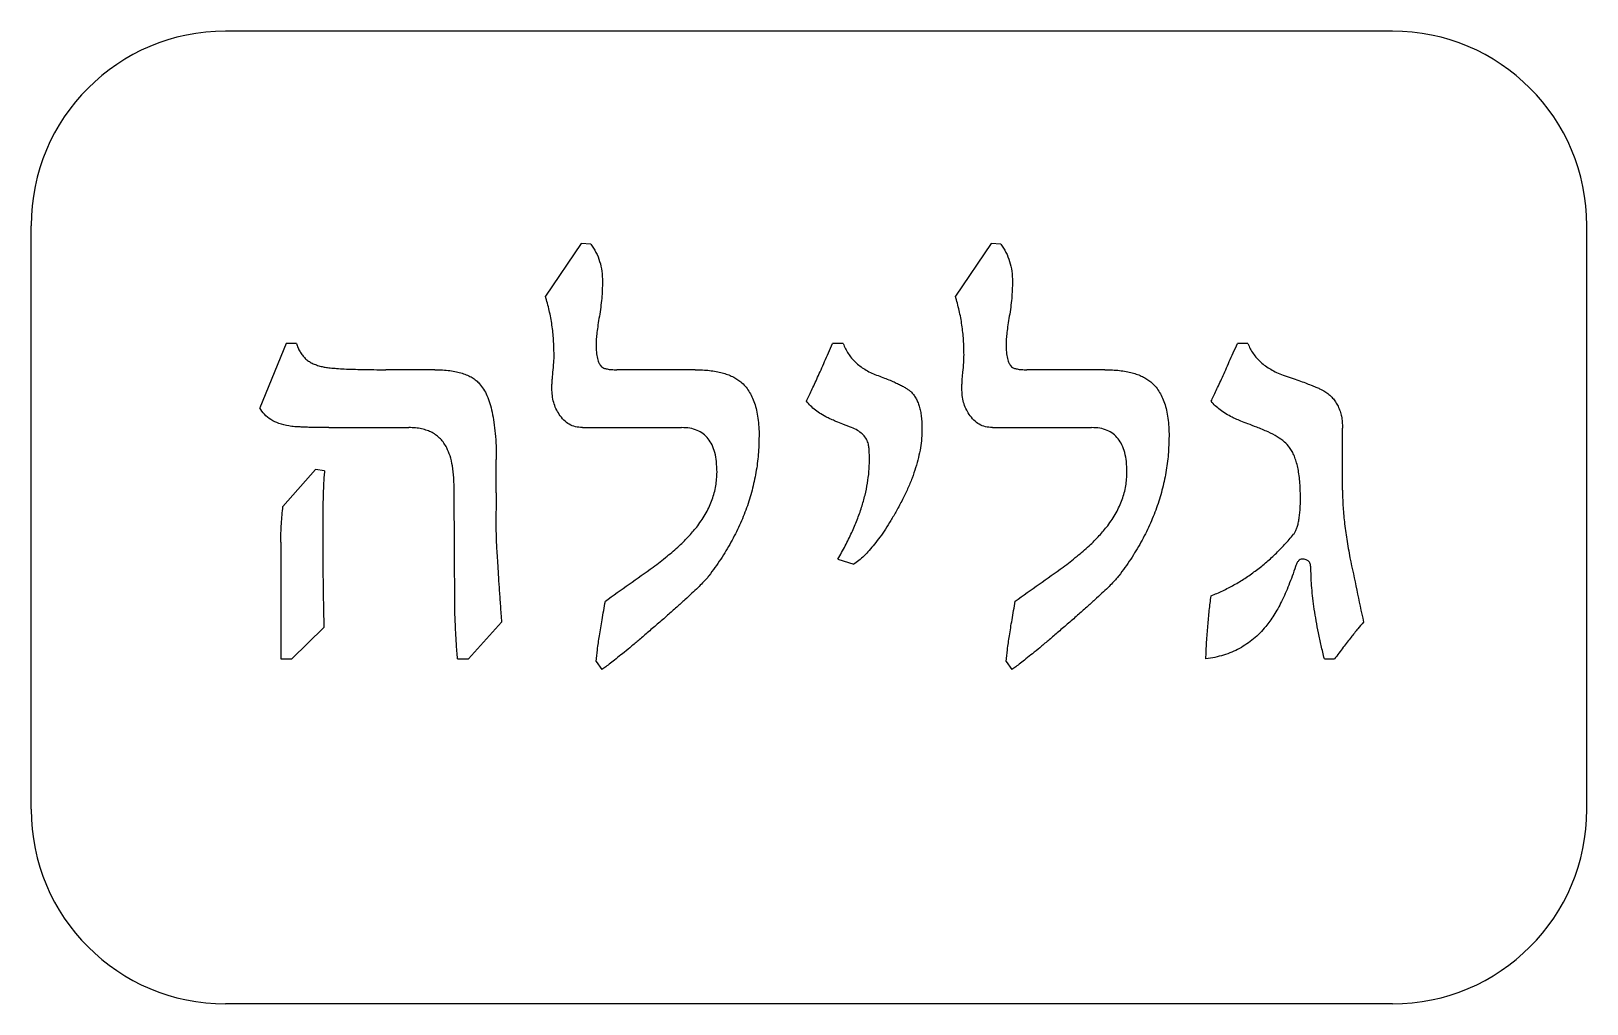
# Model space of a CAD drawing. Header units: inches. Extents: x -4 to 8.2, y -13.6 to 2.5.
# Drawn here: x -4 to 0, y -7.8 to -5.3 of the extents above; entities that cross this region are included whole.
import ezdxf

# ---------------------------------------------------------------- set-up
doc = ezdxf.new("R2010")
doc.units = ezdxf.units.IN
doc.header["$MEASUREMENT"] = 0

msp = doc.modelspace()

# ---------------------------------------------------------------- linework, layer by layer
at = {"color": 7, "linetype": 'Continuous', "lineweight": 25}
for p, q in [((-0.5, -5.3), (-3.5, -5.3)), ((-4, -7.3), (-4, -5.8)), ((0, -7.3), (0, -5.8)), ((-2.5857, -5.8459), (-2.6776, -5.9811)), ((-2.5608, -5.8474), (-2.5857, -5.8459)), ((-1.5317, -5.8459), (-1.6235, -5.9811)), ((-1.5068, -5.8474), (-1.5317, -5.8459)), ((-3.3446, -6.1027), (-3.4122, -6.2678)), ((-3.3176, -6.1027), (-3.3446, -6.1027)), ((-1.9122, -6.1027), (-1.9392, -6.1027)), ((-0.8716, -6.1027), (-0.8986, -6.1027)), ((-2.962, -6.1703), (-3.0876, -6.1703)), ((-2.2931, -6.1703), (-2.4941, -6.1703)), ((-1.239, -6.1703), (-1.44, -6.1703)), ((-3.2348, -6.3189), (-3.0285, -6.3189)), ((-2.5826, -6.3189), (-2.3275, -6.3189)), ((-1.5285, -6.3189), (-1.2734, -6.3189)), ((-0.6284, -6.48), (-0.6284, -6.32)), ((-3.269, -6.427), (-3.3524, -6.5216)), ((-3.2458, -6.43), (-3.269, -6.427)), ((-2.8041, -6.4868), (-2.8041, -6.4011)), ((-3.3581, -6.6137), (-3.3581, -6.9135)), ((-1.9257, -6.657), (-1.8851, -6.6703)), ((-3.33, -6.9135), (-3.2473, -6.8324)), ((-2.8756, -6.9135), (-2.7905, -6.8189)), ((-3.3581, -6.9135), (-3.33, -6.9135)), ((-2.9035, -6.9135), (-2.8756, -6.9135)), ((-0.675, -6.9135), (-0.6489, -6.9135)), ((-2.5473, -6.9201), (-2.5325, -6.9405)), ((-1.4932, -6.9201), (-1.4785, -6.9405)), ((-0.5, -7.8), (-3.5, -7.8))]:
    msp.add_line(p, q, dxfattribs=at)
for centre, start, end in [((-3.5, -5.8), 90, 180), ((-0.5, -5.8), 0, 90), ((-3.5, -7.3), 180, 270), ((-0.5, -7.3), 270, 0)]:
    msp.add_arc(centre, 0.5, start, end, dxfattribs=at)
for points, knots in [([(-2.5608, -5.8474), (-2.5562, -5.8544), (-2.547, -5.8684), (-2.5375, -5.8919), (-2.5319, -5.9173), (-2.5312, -5.9349), (-2.5308, -5.9439)], [0, 0, 0, 0, 0.243597, 0.487887, 0.73625, 1, 1, 1, 1]), ([(-1.5068, -5.8474), (-1.5021, -5.8544), (-1.4929, -5.8684), (-1.4835, -5.8919), (-1.4778, -5.9173), (-1.4771, -5.9349), (-1.4768, -5.9439)], [0, 0, 0, 0, 0.243597, 0.487887, 0.73625, 1, 1, 1, 1]), ([(-2.5308, -5.9439), (-2.5313, -5.9582), (-2.5322, -5.988), (-2.5377, -6.025), (-2.5426, -6.0541), (-2.5451, -6.0735), (-2.5471, -6.09), (-2.5472, -6.1001), (-2.5473, -6.1046)], [0, 0, 0, 0, 0.265423, 0.552621, 0.692818, 0.812685, 0.91638, 1, 1, 1, 1]), ([(-1.4768, -5.9439), (-1.4772, -5.9582), (-1.4781, -5.988), (-1.4836, -6.025), (-1.4886, -6.0541), (-1.491, -6.0735), (-1.493, -6.09), (-1.4932, -6.1001), (-1.4932, -6.1046)], [0, 0, 0, 0, 0.265423, 0.552621, 0.692818, 0.812685, 0.91638, 1, 1, 1, 1]), ([(-2.6554, -6.1316), (-2.6557, -6.1189), (-2.6564, -6.0934), (-2.6604, -6.0554), (-2.6673, -6.0178), (-2.6742, -5.9934), (-2.6776, -5.9811)], [0, 0, 0, 0, 0.2504879, 0.5007886, 0.7497757, 1, 1, 1, 1]), ([(-1.6014, -6.1316), (-1.6017, -6.1189), (-1.6023, -6.0934), (-1.6064, -6.0554), (-1.6133, -6.0178), (-1.6201, -5.9934), (-1.6235, -5.9811)], [0, 0, 0, 0, 0.2504879, 0.5007886, 0.7497757, 1, 1, 1, 1]), ([(-3.3176, -6.1027), (-3.3164, -6.1065), (-3.3141, -6.1139), (-3.3089, -6.124), (-3.3029, -6.1332), (-3.2955, -6.1412), (-3.2871, -6.1482), (-3.2772, -6.1539), (-3.2663, -6.1583), (-3.2586, -6.1605), (-3.2546, -6.1616)], [0, 0, 0, 0, 0.1299812, 0.2546038, 0.3750454, 0.4917347, 0.6121539, 0.7360169, 0.8640965, 1, 1, 1, 1]), ([(-2.5473, -6.1046), (-2.5472, -6.1115), (-2.5471, -6.1239), (-2.5442, -6.1404), (-2.5406, -6.1536), (-2.5356, -6.1597), (-2.5334, -6.1625)], [0, 0, 0, 0, 0.337253, 0.611953, 0.828368, 1, 1, 1, 1]), ([(-2.0068, -6.2514), (-2.0046, -6.247), (-2.0001, -6.2378), (-1.9935, -6.2231), (-1.9857, -6.2071), (-1.9776, -6.1893), (-1.9688, -6.1699), (-1.9597, -6.1488), (-1.9495, -6.1263), (-1.9427, -6.1107), (-1.9392, -6.1027)], [0, 0, 0, 0, 0.089061, 0.187408, 0.296147, 0.417073, 0.546131, 0.687399, 0.839038, 1, 1, 1, 1]), ([(-1.9122, -6.1027), (-1.9103, -6.1073), (-1.9066, -6.1163), (-1.8992, -6.1288), (-1.8909, -6.1406), (-1.8805, -6.1511), (-1.8692, -6.1609), (-1.8563, -6.1695), (-1.8422, -6.1775), (-1.8319, -6.1816), (-1.8266, -6.1838)], [0, 0, 0, 0, 0.121272, 0.239485, 0.357546, 0.477869, 0.601015, 0.727171, 0.860039, 1, 1, 1, 1]), ([(-1.4932, -6.1046), (-1.4932, -6.1115), (-1.493, -6.1239), (-1.4901, -6.1404), (-1.4866, -6.1536), (-1.4815, -6.1597), (-1.4793, -6.1625)], [0, 0, 0, 0, 0.337253, 0.611953, 0.828368, 1, 1, 1, 1]), ([(-0.9662, -6.2514), (-0.9641, -6.247), (-0.9596, -6.2378), (-0.953, -6.2231), (-0.9452, -6.2071), (-0.9371, -6.1893), (-0.9283, -6.1699), (-0.9192, -6.1488), (-0.9089, -6.1263), (-0.9021, -6.1107), (-0.8986, -6.1027)], [0, 0, 0, 0, 0.089061, 0.187408, 0.296147, 0.417073, 0.546131, 0.687399, 0.839038, 1, 1, 1, 1]), ([(-0.8716, -6.1027), (-0.8697, -6.1073), (-0.8659, -6.1163), (-0.8581, -6.1289), (-0.849, -6.1406), (-0.8383, -6.1511), (-0.8263, -6.1609), (-0.8126, -6.1695), (-0.7976, -6.1775), (-0.7868, -6.1816), (-0.7812, -6.1838)], [0, 0, 0, 0, 0.118383, 0.234832, 0.352458, 0.471594, 0.595002, 0.723061, 0.857953, 1, 1, 1, 1]), ([(-2.6611, -6.2184), (-2.661, -6.2158), (-2.6609, -6.21), (-2.6605, -6.2005), (-2.6596, -6.1892), (-2.658, -6.1727), (-2.6558, -6.1534), (-2.6555, -6.1383), (-2.6554, -6.1316)], [0, 0, 0, 0, 0.089827, 0.199145, 0.330556, 0.47931, 0.771757, 1, 1, 1, 1]), ([(-1.6071, -6.2184), (-1.607, -6.2158), (-1.6068, -6.21), (-1.6064, -6.2005), (-1.6056, -6.1892), (-1.6039, -6.1727), (-1.6018, -6.1534), (-1.6015, -6.1383), (-1.6014, -6.1316)], [0, 0, 0, 0, 0.089827, 0.199145, 0.330556, 0.47931, 0.771757, 1, 1, 1, 1]), ([(-3.2546, -6.1616), (-3.2512, -6.1624), (-3.2433, -6.1641), (-3.2299, -6.1655), (-3.2135, -6.1671), (-3.1941, -6.1683), (-3.1717, -6.1691), (-3.1463, -6.1697), (-3.118, -6.1701), (-3.098, -6.1702), (-3.0876, -6.1703)], [0, 0, 0, 0, 0.063052, 0.144371, 0.241852, 0.358091, 0.491831, 0.643173, 0.813399, 1, 1, 1, 1]), ([(-2.962, -6.1703), (-2.9553, -6.1704), (-2.9424, -6.1706), (-2.9239, -6.1723), (-2.907, -6.175), (-2.8918, -6.179), (-2.878, -6.184), (-2.866, -6.1902), (-2.8555, -6.1975), (-2.8497, -6.2035), (-2.8469, -6.2064)], [0, 0, 0, 0, 0.161704, 0.312035, 0.448246, 0.574932, 0.692814, 0.800104, 0.90255, 1, 1, 1, 1]), ([(-2.5334, -6.1625), (-2.5314, -6.1637), (-2.527, -6.1665), (-2.5182, -6.1687), (-2.507, -6.1701), (-2.4987, -6.1702), (-2.4941, -6.1703)], [0, 0, 0, 0, 0.167526, 0.384466, 0.66218, 1, 1, 1, 1]), ([(-2.2931, -6.1703), (-2.2866, -6.1703), (-2.274, -6.1705), (-2.2558, -6.1719), (-2.239, -6.1745), (-2.2235, -6.1777), (-2.2095, -6.1822), (-2.1967, -6.1875), (-2.1852, -6.1937), (-2.1785, -6.199), (-2.1753, -6.2015)], [0, 0, 0, 0, 0.156348, 0.302949, 0.440392, 0.567366, 0.685042, 0.79548, 0.900436, 1, 1, 1, 1]), ([(-1.8266, -6.1838), (-1.8211, -6.1859), (-1.8105, -6.1899), (-1.7954, -6.1958), (-1.7819, -6.2014), (-1.7701, -6.2069), (-1.7599, -6.2122), (-1.7512, -6.217), (-1.7441, -6.2216), (-1.7402, -6.2249), (-1.7384, -6.2264)], [0, 0, 0, 0, 0.181245, 0.34494, 0.493923, 0.626346, 0.742424, 0.843252, 0.928317, 1, 1, 1, 1]), ([(-1.4793, -6.1625), (-1.4774, -6.1637), (-1.473, -6.1665), (-1.4642, -6.1687), (-1.453, -6.1701), (-1.4446, -6.1702), (-1.44, -6.1703)], [0, 0, 0, 0, 0.167526, 0.384466, 0.66218, 1, 1, 1, 1]), ([(-1.239, -6.1703), (-1.2325, -6.1703), (-1.22, -6.1705), (-1.2018, -6.1719), (-1.1849, -6.1745), (-1.1694, -6.1777), (-1.1554, -6.1822), (-1.1426, -6.1875), (-1.1311, -6.1937), (-1.1244, -6.199), (-1.1212, -6.2015)], [0, 0, 0, 0, 0.156348, 0.302949, 0.440392, 0.567366, 0.685042, 0.79548, 0.900436, 1, 1, 1, 1]), ([(-0.7812, -6.1838), (-0.7741, -6.1862), (-0.7606, -6.1909), (-0.7415, -6.1977), (-0.7245, -6.2037), (-0.71, -6.2095), (-0.6976, -6.2142), (-0.6878, -6.2187), (-0.68, -6.2222), (-0.6758, -6.2247), (-0.674, -6.2258)], [0, 0, 0, 0, 0.195686, 0.372278, 0.528059, 0.663702, 0.777926, 0.872166, 0.945049, 1, 1, 1, 1]), ([(-2.8469, -6.2064), (-2.8434, -6.2108), (-2.8359, -6.2202), (-2.8275, -6.2374), (-2.8201, -6.2573), (-2.8144, -6.2802), (-2.8097, -6.3061), (-2.8065, -6.335), (-2.8043, -6.367), (-2.8041, -6.3894), (-2.8041, -6.4011)], [0, 0, 0, 0, 0.084087, 0.17671, 0.281092, 0.397198, 0.526204, 0.669742, 0.827224, 1, 1, 1, 1]), ([(-2.6423, -6.2849), (-2.6452, -6.2801), (-2.6511, -6.2703), (-2.6569, -6.254), (-2.6603, -6.2366), (-2.6608, -6.2246), (-2.6611, -6.2184)], [0, 0, 0, 0, 0.241448, 0.485495, 0.737233, 1, 1, 1, 1]), ([(-2.1753, -6.2015), (-2.1715, -6.205), (-2.1638, -6.2121), (-2.1543, -6.225), (-2.1463, -6.2397), (-2.1395, -6.2563), (-2.1345, -6.2749), (-2.1311, -6.2953), (-2.1286, -6.3176), (-2.1284, -6.3331), (-2.1284, -6.3411)], [0, 0, 0, 0, 0.101265, 0.205539, 0.315057, 0.432273, 0.557749, 0.694666, 0.841449, 1, 1, 1, 1]), ([(-1.7384, -6.2264), (-1.7361, -6.2289), (-1.7313, -6.234), (-1.7254, -6.2429), (-1.7206, -6.2531), (-1.7163, -6.2644), (-1.7132, -6.2772), (-1.7112, -6.2912), (-1.7096, -6.3064), (-1.7095, -6.317), (-1.7095, -6.3225)], [0, 0, 0, 0, 0.098799, 0.202339, 0.30967, 0.427787, 0.554647, 0.691571, 0.839954, 1, 1, 1, 1]), ([(-1.5883, -6.2849), (-1.5912, -6.2801), (-1.597, -6.2703), (-1.6029, -6.254), (-1.6063, -6.2366), (-1.6068, -6.2246), (-1.6071, -6.2184)], [0, 0, 0, 0, 0.241448, 0.485495, 0.737233, 1, 1, 1, 1]), ([(-1.1212, -6.2015), (-1.1174, -6.205), (-1.1097, -6.2121), (-1.1003, -6.225), (-1.0923, -6.2397), (-1.0854, -6.2563), (-1.0804, -6.2749), (-1.077, -6.2953), (-1.0745, -6.3176), (-1.0744, -6.3331), (-1.0743, -6.3411)], [0, 0, 0, 0, 0.101265, 0.205539, 0.315057, 0.432273, 0.557749, 0.694666, 0.841449, 1, 1, 1, 1]), ([(-0.674, -6.2258), (-0.6703, -6.2284), (-0.6631, -6.2334), (-0.6538, -6.2427), (-0.6458, -6.2529), (-0.6394, -6.2643), (-0.6344, -6.2767), (-0.6308, -6.2902), (-0.6287, -6.3048), (-0.6285, -6.3148), (-0.6284, -6.32)], [0, 0, 0, 0, 0.122695, 0.241382, 0.358299, 0.475788, 0.598665, 0.72455, 0.859052, 1, 1, 1, 1]), ([(-3.337, -6.3147), (-3.3457, -6.3129), (-3.362, -6.3095), (-3.3836, -6.2992), (-3.4011, -6.2858), (-3.4085, -6.2737), (-3.4122, -6.2678)], [0, 0, 0, 0, 0.289512, 0.541564, 0.775403, 1, 1, 1, 1]), ([(-1.9529, -6.2932), (-1.9584, -6.2902), (-1.969, -6.2843), (-1.9835, -6.2744), (-1.996, -6.2634), (-2.0032, -6.2553), (-2.0068, -6.2514)], [0, 0, 0, 0, 0.272878, 0.527224, 0.769209, 1, 1, 1, 1]), ([(-0.912, -6.2925), (-0.9174, -6.2896), (-0.9281, -6.2839), (-0.9426, -6.2739), (-0.9556, -6.2635), (-0.9627, -6.2553), (-0.9662, -6.2514)], [0, 0, 0, 0, 0.27154, 0.528588, 0.76906, 1, 1, 1, 1]), ([(-3.2348, -6.3189), (-3.241, -6.3189), (-3.2529, -6.319), (-3.2699, -6.3188), (-3.2852, -6.3183), (-3.2988, -6.318), (-3.3107, -6.3172), (-3.321, -6.3167), (-3.3296, -6.3159), (-3.3347, -6.3151), (-3.337, -6.3147)], [0, 0, 0, 0, 0.181513, 0.348601, 0.497169, 0.631305, 0.746979, 0.848238, 0.931156, 1, 1, 1, 1]), ([(-2.9314, -6.3709), (-2.9337, -6.3667), (-2.9383, -6.3586), (-2.9471, -6.3478), (-2.9574, -6.339), (-2.9689, -6.3313), (-2.982, -6.3261), (-2.9962, -6.3216), (-3.012, -6.3195), (-3.0229, -6.3191), (-3.0285, -6.3189)], [0, 0, 0, 0, 0.1227928, 0.2399999, 0.3556123, 0.4722574, 0.592454, 0.7191969, 0.8548069, 1, 1, 1, 1]), ([(-2.5826, -6.3189), (-2.5886, -6.3185), (-2.6004, -6.3178), (-2.6169, -6.3111), (-2.6312, -6.2999), (-2.6385, -6.2901), (-2.6423, -6.2849)], [0, 0, 0, 0, 0.251691, 0.489241, 0.734529, 1, 1, 1, 1]), ([(-2.2365, -6.4332), (-2.2368, -6.4242), (-2.2373, -6.4074), (-2.2413, -6.3838), (-2.2485, -6.3638), (-2.2585, -6.3473), (-2.2715, -6.3342), (-2.2878, -6.3253), (-2.3067, -6.3196), (-2.3203, -6.3192), (-2.3275, -6.3189)], [0, 0, 0, 0, 0.161067, 0.302646, 0.428037, 0.541194, 0.647754, 0.755503, 0.871701, 1, 1, 1, 1]), ([(-1.8904, -6.3189), (-1.8979, -6.316), (-1.9113, -6.3106), (-1.9293, -6.3036), (-1.9426, -6.2979), (-1.95, -6.2945), (-1.9529, -6.2932)], [0, 0, 0, 0, 0.3560767, 0.6419804, 0.8560369, 1, 1, 1, 1]), ([(-1.8482, -6.3584), (-1.8499, -6.3541), (-1.8534, -6.3455), (-1.8632, -6.3348), (-1.8754, -6.3254), (-1.8852, -6.3212), (-1.8904, -6.3189)], [0, 0, 0, 0, 0.231003, 0.4642698, 0.716826, 1, 1, 1, 1]), ([(-1.5285, -6.3189), (-1.5346, -6.3185), (-1.5463, -6.3178), (-1.5629, -6.3111), (-1.5772, -6.2999), (-1.5845, -6.2901), (-1.5883, -6.2849)], [0, 0, 0, 0, 0.2516915, 0.4892415, 0.7345291, 1, 1, 1, 1]), ([(-1.1824, -6.4332), (-1.1827, -6.4242), (-1.1832, -6.4074), (-1.1873, -6.3838), (-1.1944, -6.3638), (-1.2044, -6.3473), (-1.2175, -6.3342), (-1.2337, -6.3253), (-1.2527, -6.3196), (-1.2663, -6.3192), (-1.2734, -6.3189)], [0, 0, 0, 0, 0.161067, 0.302646, 0.428037, 0.541194, 0.647754, 0.755503, 0.871701, 1, 1, 1, 1]), ([(-0.8488, -6.3179), (-0.8565, -6.315), (-0.8703, -6.3099), (-0.8884, -6.3027), (-0.9019, -6.2973), (-0.9091, -6.2939), (-0.912, -6.2925)], [0, 0, 0, 0, 0.3613551, 0.6483051, 0.8597831, 1, 1, 1, 1]), ([(-0.7644, -6.3698), (-0.7686, -6.3651), (-0.778, -6.3547), (-0.797, -6.3416), (-0.821, -6.3291), (-0.8391, -6.3218), (-0.8488, -6.3179)], [0, 0, 0, 0, 0.190711, 0.417015, 0.686565, 1, 1, 1, 1]), ([(-2.1284, -6.3411), (-2.1288, -6.3567), (-2.1297, -6.3879), (-2.1357, -6.4344), (-2.146, -6.4803), (-2.1599, -6.5257), (-2.1782, -6.5704), (-2.2005, -6.6144), (-2.2267, -6.6579), (-2.2469, -6.6857), (-2.2572, -6.6998)], [0, 0, 0, 0, 0.120909, 0.241034, 0.361954, 0.4838, 0.607772, 0.734543, 0.864898, 1, 1, 1, 1]), ([(-1.8446, -6.4032), (-1.8446, -6.398), (-1.8447, -6.3887), (-1.8452, -6.376), (-1.8464, -6.3662), (-1.8477, -6.3607), (-1.8482, -6.3584)], [0, 0, 0, 0, 0.3424245, 0.6241944, 0.841776, 1, 1, 1, 1]), ([(-1.7095, -6.3225), (-1.7097, -6.3305), (-1.7102, -6.3467), (-1.7131, -6.3713), (-1.7186, -6.3965), (-1.7258, -6.4225), (-1.7348, -6.4493), (-1.7465, -6.4766), (-1.7597, -6.5048), (-1.7699, -6.5234), (-1.7751, -6.533)], [0, 0, 0, 0, 0.107164, 0.217862, 0.333067, 0.453971, 0.581003, 0.713497, 0.852926, 1, 1, 1, 1]), ([(-1.0743, -6.3411), (-1.0748, -6.3567), (-1.0756, -6.3879), (-1.0817, -6.4344), (-1.0919, -6.4803), (-1.1058, -6.5257), (-1.1241, -6.5704), (-1.1464, -6.6144), (-1.1727, -6.6579), (-1.1928, -6.6857), (-1.2031, -6.6998)], [0, 0, 0, 0, 0.120909, 0.241034, 0.361954, 0.4838, 0.607772, 0.734543, 0.864898, 1, 1, 1, 1]), ([(-2.9122, -6.4842), (-2.9124, -6.4723), (-2.9128, -6.4499), (-2.9164, -6.4189), (-2.9216, -6.3926), (-2.9283, -6.3777), (-2.9314, -6.3709)], [0, 0, 0, 0, 0.309797, 0.577489, 0.807228, 1, 1, 1, 1]), ([(-0.7365, -6.4984), (-0.7366, -6.4911), (-0.7367, -6.4772), (-0.7379, -6.457), (-0.7403, -6.4385), (-0.7431, -6.4215), (-0.7472, -6.4063), (-0.7517, -6.3925), (-0.7574, -6.3803), (-0.7621, -6.3732), (-0.7644, -6.3698)], [0, 0, 0, 0, 0.162941, 0.313497, 0.453766, 0.582221, 0.699998, 0.808534, 0.908291, 1, 1, 1, 1]), ([(-3.2458, -6.43), (-3.2462, -6.4355), (-3.2472, -6.4472), (-3.2482, -6.466), (-3.249, -6.4871), (-3.2496, -6.5103), (-3.2501, -6.5358), (-3.2502, -6.5635), (-3.2503, -6.5935), (-3.2501, -6.6142), (-3.25, -6.6249)], [0, 0, 0, 0, 0.084709, 0.181232, 0.289601, 0.408755, 0.538711, 0.681648, 0.835408, 1, 1, 1, 1]), ([(-2.2861, -6.5712), (-2.2785, -6.5603), (-2.2636, -6.5392), (-2.2483, -6.5044), (-2.2383, -6.4691), (-2.2371, -6.4451), (-2.2365, -6.4332)], [0, 0, 0, 0, 0.266876, 0.5183, 0.759929, 1, 1, 1, 1]), ([(-1.9257, -6.657), (-1.9192, -6.6456), (-1.9066, -6.6233), (-1.8902, -6.5895), (-1.876, -6.5566), (-1.8647, -6.5244), (-1.8557, -6.493), (-1.8494, -6.4623), (-1.8454, -6.4325), (-1.8448, -6.4128), (-1.8446, -6.4032)], [0, 0, 0, 0, 0.14591, 0.285397, 0.417414, 0.544558, 0.665116, 0.78115, 0.892539, 1, 1, 1, 1]), ([(-1.2321, -6.5712), (-1.2244, -6.5603), (-1.2096, -6.5392), (-1.1942, -6.5044), (-1.1843, -6.4691), (-1.183, -6.4451), (-1.1824, -6.4332)], [0, 0, 0, 0, 0.266876, 0.5183, 0.759929, 1, 1, 1, 1]), ([(-2.9107, -6.7644), (-2.9107, -6.7619), (-2.9107, -6.7559), (-2.9106, -6.7454), (-2.911, -6.7321), (-2.9108, -6.7159), (-2.9112, -6.697), (-2.911, -6.6752), (-2.9114, -6.6506), (-2.9115, -6.624), (-2.9118, -6.5975), (-2.9116, -6.5729), (-2.9121, -6.5511), (-2.9118, -6.5322), (-2.9122, -6.5162), (-2.9121, -6.503), (-2.9122, -6.4926), (-2.9122, -6.4867), (-2.9122, -6.4842)], [0, 0, 0, 0, 0.027128, 0.064806, 0.112286, 0.169557, 0.237381, 0.314998, 0.403167, 0.501133, 0.599098, 0.687265, 0.764885, 0.831951, 0.889227, 0.936701, 0.973625, 1, 1, 1, 1]), ([(-2.8041, -6.4868), (-2.8042, -6.4966), (-2.8044, -6.5154), (-2.805, -6.5426), (-2.8049, -6.5675), (-2.8048, -6.5833), (-2.8047, -6.5909)], [0, 0, 0, 0, 0.2819567, 0.5436331, 0.7829672, 1, 1, 1, 1]), ([(-0.754, -6.5932), (-0.7526, -6.5911), (-0.7496, -6.5867), (-0.7462, -6.5787), (-0.7428, -6.5693), (-0.7408, -6.5581), (-0.7389, -6.5455), (-0.7374, -6.5312), (-0.7365, -6.5154), (-0.7365, -6.5042), (-0.7365, -6.4984)], [0, 0, 0, 0, 0.076698, 0.164644, 0.265048, 0.38196, 0.513001, 0.658499, 0.820719, 1, 1, 1, 1]), ([(-0.6284, -6.48), (-0.6281, -6.4931), (-0.6275, -6.5201), (-0.6237, -6.5621), (-0.6179, -6.607), (-0.6121, -6.6376), (-0.6092, -6.6534)], [0, 0, 0, 0, 0.223766, 0.465215, 0.72373, 1, 1, 1, 1]), ([(-3.3581, -6.6137), (-3.3579, -6.5978), (-3.3574, -6.567), (-3.354, -6.5364), (-3.3524, -6.5216)], [0, 0, 0, 0, 0.517341, 1, 1, 1, 1]), ([(-1.7751, -6.533), (-1.7799, -6.5412), (-1.789, -6.5571), (-1.8032, -6.5795), (-1.817, -6.6), (-1.831, -6.6181), (-1.8445, -6.6344), (-1.8581, -6.6483), (-1.8714, -6.6605), (-1.8807, -6.6671), (-1.8851, -6.6703)], [0, 0, 0, 0, 0.160114, 0.309436, 0.449143, 0.578231, 0.696544, 0.806018, 0.908071, 1, 1, 1, 1]), ([(-2.8047, -6.5909), (-2.8046, -6.5958), (-2.8043, -6.607), (-2.8034, -6.6258), (-2.8021, -6.6485), (-2.8003, -6.6751), (-2.7985, -6.7055), (-2.7962, -6.7398), (-2.7934, -6.778), (-2.7915, -6.8048), (-2.7905, -6.8189)], [0, 0, 0, 0, 0.064713, 0.147039, 0.246995, 0.362742, 0.496993, 0.647039, 0.81473, 1, 1, 1, 1]), ([(-2.4005, -6.6774), (-2.3886, -6.6683), (-2.3657, -6.6508), (-2.3345, -6.624), (-2.308, -6.5979), (-2.2931, -6.5798), (-2.2861, -6.5712)], [0, 0, 0, 0, 0.289176, 0.551141, 0.787619, 1, 1, 1, 1]), ([(-1.3465, -6.6774), (-1.3345, -6.6683), (-1.3117, -6.6508), (-1.2805, -6.624), (-1.254, -6.5979), (-1.2391, -6.5798), (-1.2321, -6.5712)], [0, 0, 0, 0, 0.289176, 0.551141, 0.787619, 1, 1, 1, 1]), ([(-0.9662, -6.7514), (-0.9562, -6.7471), (-0.9362, -6.7386), (-0.9073, -6.7236), (-0.8794, -6.7066), (-0.8523, -6.6878), (-0.8261, -6.6671), (-0.8009, -6.6444), (-0.7768, -6.6197), (-0.7617, -6.6021), (-0.754, -6.5932)], [0, 0, 0, 0, 0.121615, 0.243448, 0.365316, 0.488409, 0.613199, 0.739553, 0.868532, 1, 1, 1, 1]), ([(-3.25, -6.6249), (-3.2499, -6.6404), (-3.2498, -6.6726), (-3.2494, -6.7227), (-3.2486, -6.7764), (-3.2477, -6.8134), (-3.2473, -6.8324)], [0, 0, 0, 0, 0.2237823, 0.4658801, 0.7242762, 1, 1, 1, 1]), ([(-2.5236, -6.7649), (-2.5032, -6.7504), (-2.4621, -6.7213), (-2.4211, -6.6921), (-2.4005, -6.6774)], [0, 0, 0, 0, 0.49862, 1, 1, 1, 1]), ([(-1.4696, -6.7649), (-1.4491, -6.7504), (-1.408, -6.7213), (-1.367, -6.6921), (-1.3465, -6.6774)], [0, 0, 0, 0, 0.4986201, 1, 1, 1, 1]), ([(-0.7489, -6.6758), (-0.7518, -6.6841), (-0.7573, -6.7003), (-0.7662, -6.7235), (-0.7752, -6.7453), (-0.7848, -6.7654), (-0.7944, -6.784), (-0.8044, -6.801), (-0.8146, -6.8164), (-0.822, -6.8258), (-0.8256, -6.8303)], [0, 0, 0, 0, 0.1520802, 0.295426, 0.4313089, 0.559283, 0.6801699, 0.7931279, 0.9001641, 1, 1, 1, 1]), ([(-0.7318, -6.6568), (-0.7336, -6.6571), (-0.7372, -6.6577), (-0.7422, -6.6615), (-0.746, -6.6679), (-0.7479, -6.673), (-0.7489, -6.6758)], [0, 0, 0, 0, 0.192121, 0.4033798, 0.6726271, 1, 1, 1, 1]), ([(-0.7095, -6.6823), (-0.7097, -6.6785), (-0.7102, -6.6718), (-0.7141, -6.6626), (-0.7224, -6.6576), (-0.7285, -6.6571), (-0.7318, -6.6568)], [0, 0, 0, 0, 0.291921, 0.523912, 0.745046, 1, 1, 1, 1]), ([(-0.6092, -6.6534), (-0.6033, -6.681), (-0.5916, -6.7362), (-0.5801, -6.7914), (-0.5743, -6.8189)], [0, 0, 0, 0, 0.50135, 1, 1, 1, 1]), ([(-2.2572, -6.6998), (-2.2594, -6.7025), (-2.2646, -6.7088), (-2.2743, -6.7188), (-2.2864, -6.7314), (-2.3018, -6.7457), (-2.3198, -6.7623), (-2.3409, -6.7811), (-2.3644, -6.8023), (-2.3813, -6.8168), (-2.3902, -6.8244)], [0, 0, 0, 0, 0.0575057, 0.1336666, 0.2294356, 0.3440736, 0.479249, 0.6333462, 0.8071478, 1, 1, 1, 1]), ([(-1.2031, -6.6998), (-1.2053, -6.7025), (-1.2105, -6.7088), (-1.2202, -6.7188), (-1.2323, -6.7314), (-1.2477, -6.7457), (-1.2658, -6.7623), (-1.2868, -6.7811), (-1.3103, -6.8023), (-1.3272, -6.8168), (-1.3361, -6.8244)], [0, 0, 0, 0, 0.0575057, 0.1336666, 0.2294356, 0.3440736, 0.479249, 0.6333462, 0.8071478, 1, 1, 1, 1]), ([(-0.675, -6.9135), (-0.6778, -6.9021), (-0.6831, -6.8799), (-0.6901, -6.8473), (-0.6959, -6.8162), (-0.7009, -6.7865), (-0.7046, -6.7583), (-0.7075, -6.7316), (-0.709, -6.7065), (-0.7093, -6.6902), (-0.7095, -6.6823)], [0, 0, 0, 0, 0.149973, 0.2919236, 0.4276816, 0.5555545, 0.6774129, 0.791579, 0.8990187, 1, 1, 1, 1]), ([(-0.9797, -6.9135), (-0.9791, -6.899), (-0.9779, -6.8706), (-0.9745, -6.8291), (-0.9712, -6.7895), (-0.9679, -6.7639), (-0.9662, -6.7514)], [0, 0, 0, 0, 0.267521, 0.523794, 0.767356, 1, 1, 1, 1]), ([(-2.9035, -6.9135), (-2.9046, -6.9001), (-2.9069, -6.8739), (-2.9088, -6.8355), (-2.9105, -6.7993), (-2.9106, -6.7758), (-2.9107, -6.7644)], [0, 0, 0, 0, 0.27098, 0.528788, 0.770851, 1, 1, 1, 1]), ([(-2.5473, -6.9201), (-2.5462, -6.9101), (-2.5439, -6.888), (-2.5387, -6.8522), (-2.5319, -6.8105), (-2.5265, -6.7808), (-2.5236, -6.7649)], [0, 0, 0, 0, 0.192151, 0.423011, 0.691382, 1, 1, 1, 1]), ([(-1.4932, -6.9201), (-1.4922, -6.9101), (-1.4898, -6.888), (-1.4846, -6.8522), (-1.4778, -6.8105), (-1.4725, -6.7808), (-1.4696, -6.7649)], [0, 0, 0, 0, 0.192151, 0.423011, 0.691382, 1, 1, 1, 1]), ([(-2.3902, -6.8244), (-2.3988, -6.8318), (-2.4151, -6.8459), (-2.4386, -6.8659), (-2.4596, -6.884), (-2.4788, -6.8993), (-2.4953, -6.9129), (-2.5097, -6.9241), (-2.5217, -6.9333), (-2.5292, -6.9383), (-2.5325, -6.9405)], [0, 0, 0, 0, 0.184943, 0.352811, 0.503608, 0.636756, 0.753573, 0.852632, 0.93467, 1, 1, 1, 1]), ([(-1.3361, -6.8244), (-1.3447, -6.8318), (-1.3611, -6.8459), (-1.3846, -6.8659), (-1.4055, -6.884), (-1.4247, -6.8993), (-1.4412, -6.9129), (-1.4557, -6.9241), (-1.4676, -6.9333), (-1.4751, -6.9383), (-1.4785, -6.9405)], [0, 0, 0, 0, 0.184943, 0.352811, 0.503608, 0.636756, 0.753573, 0.852632, 0.93467, 1, 1, 1, 1]), ([(-0.8256, -6.8303), (-0.8306, -6.836), (-0.8404, -6.8472), (-0.8567, -6.8623), (-0.8744, -6.8753), (-0.893, -6.8869), (-0.913, -6.8964), (-0.9342, -6.9039), (-0.9565, -6.91), (-0.9719, -6.9123), (-0.9797, -6.9135)], [0, 0, 0, 0, 0.125713, 0.248896, 0.370742, 0.492173, 0.614744, 0.739745, 0.867552, 1, 1, 1, 1]), ([(-0.5743, -6.8189), (-0.5793, -6.8247), (-0.5903, -6.8374), (-0.6075, -6.859), (-0.6273, -6.8848), (-0.6413, -6.9035), (-0.6489, -6.9135)], [0, 0, 0, 0, 0.1889821, 0.4183835, 0.6883439, 1, 1, 1, 1])]:
    msp.add_open_spline(points, degree=3, knots=knots, dxfattribs=at)

doc.saveas('drawing.dxf')
